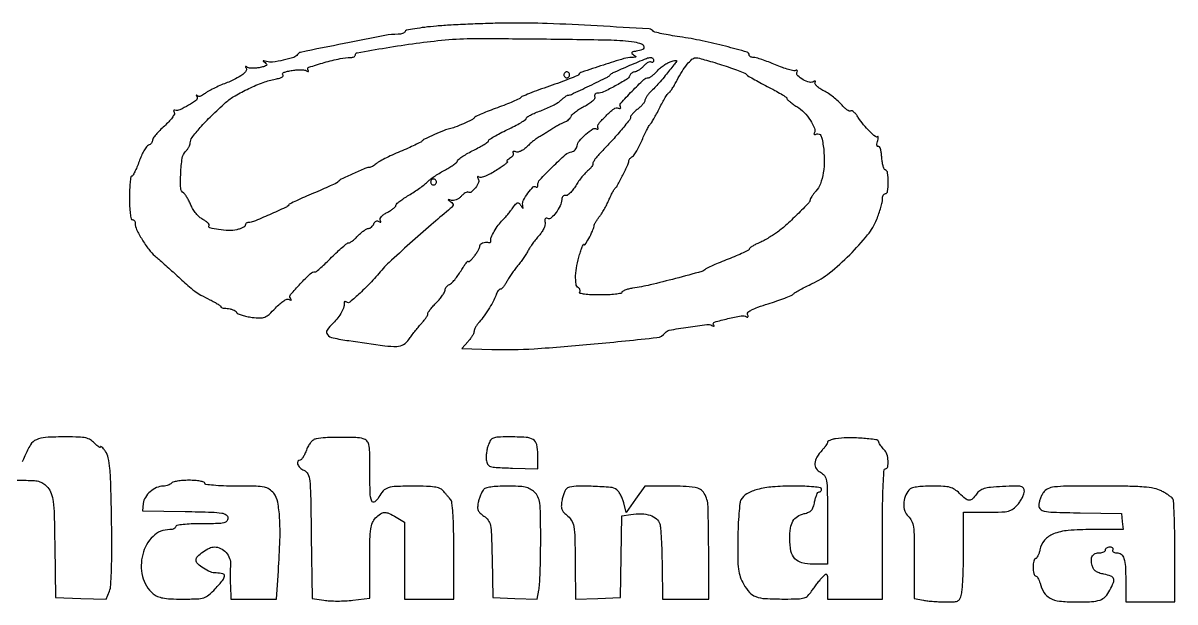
# Model space of a CAD drawing. Extents: x 24 to 1546, y 0 to 2379.
# Drawn here: x 1148.3 to 1546, y 2179 to 2378.9 of the extents above; entities that cross this region are included whole.
import ezdxf

# ---------------------------------------------------------------- set-up
doc = ezdxf.new("R2010")
doc.units = 0
doc.header["$MEASUREMENT"] = 0
doc.layers.get('0').update_dxf_attribs({"linetype": 'CONTINUOUS'})

msp = doc.modelspace()

# ---------------------------------------------------------------- linework, layer by layer
for points in [[(1291, 2377.817327, 0.008203), (1286.951365, 2377.401361, 0.012838), (1283.486458, 2376.897297, 0.00693), (1280.638664, 2376.367311, 0.265351), (1280.166667, 2375.956163, -0.157306), (1279.889228, 2375.589306, -0.059187), (1279.315143, 2375.280873, -0.051139), (1278.563104, 2375.070644, -0.042625), (1277.735948, 2375, 0.047048), (1273.222513, 2374.574364, 0.002557), (1259.18762, 2371.829052, 0.000781), (1244.085068, 2368.770071, 0.20569), (1243.009021, 2368.022595, -0.179048), (1241.740017, 2367.04075, -0.019793), (1238.136772, 2366.064509, -0.022792), (1234.447356, 2365.395338, -0.112552), (1232.357087, 2365.584624, 0.005509), (1231.395442, 2365.885735, 0.247447), (1231.196564, 2365.846926, 0.486199), (1231.198241, 2365.709081, 0.008601), (1231.88314, 2365.20303, -0.097584), (1232.365012, 2364.693093, -0.355087), (1232.315448, 2364.2815, -0.123347), (1231.690227, 2363.920944, -0.015362), (1230.157539, 2363.534601, -0.028088), (1228.873881, 2363.32739, -0.028923), (1227.587636, 2363.268114, -0.030203), (1226.473218, 2363.348678, -0.097873), (1225.774399, 2363.586229, 0.016714), (1225.314092, 2363.831383, 0.134394), (1225.080679, 2363.875973, 0.544132), (1225.030588, 2363.783341, 0.058204), (1225.202381, 2363.541278, -0.331194), (1225.304371, 2362.457586, -0.093937), (1224.099416, 2361.119612, -0.050079), (1221.602574, 2359.587891, -0.018882), (1217.843815, 2357.943367, 0.011683), (1215.682034, 2357.034395, 0.012351), (1213.605282, 2356.041195, 0.01204), (1211.861139, 2355.099944, 0.053528), (1210.918848, 2354.418799, -0.049976), (1210.252569, 2353.929947, -0.065498), (1209.55859, 2353.634644, -0.080955), (1208.943779, 2353.566774, -0.17298), (1208.508523, 2353.747818, 0.032553), (1208.223857, 2353.974119, 0.467131), (1208.1143, 2353.9441, 0.222321), (1208.115719, 2353.770582, 0.018352), (1208.330858, 2353.359758, -0.378942), (1208.111669, 2352.307345, -0.026318), (1205.382131, 2350.486122, -0.029057), (1202.389738, 2348.937098, -0.175997), (1200.67567, 2348.81494, 0.136007), (1200.417373, 2348.816729, 0.27767), (1200.28189, 2348.675793, 0.149266), (1200.302235, 2348.395143, 0.046249), (1200.492712, 2348.011791, -0.270116), (1200.508635, 2347.397991, -0.032328), (1199.750988, 2346.206374, -0.031443), (1198.578858, 2344.797236, -0.020638), (1197.067042, 2343.32297, 0.015508), (1195.509474, 2341.834949, 0.020612), (1194.194694, 2340.383401, 0.018406), (1193.216646, 2339.117915, 0.156552), (1193, 2338.442944, -0.103666), (1192.892885, 2337.931861, -0.066715), (1192.577152, 2337.412725, -0.062863), (1192.110853, 2336.964547, -0.068511), (1191.560519, 2336.661597, 0.146426), (1190.894988, 2336.148063, 0.024893), (1190.016534, 2334.786687, 0.025337), (1189.118633, 2333.030387, 0.02017), (1188.3258, 2331.054608, -0.012583), (1187.582401, 2329.117515, -0.019324), (1186.833112, 2327.484791, -0.014392), (1186.145232, 2326.218642, -0.267184), (1185.765281, 2326, 0.373682), (1185.460522, 2325.735268, 0.009664), (1185.224801, 2323.796875, 0.01585), (1185.055063, 2321.375602, 0.009573), (1185, 2318.5, 0.011522), (1185.068623, 2315.522473, 0.02162), (1185.283333, 2313.125, 0.018508), (1185.590162, 2311.332853, 0.354925), (1186, 2311, -0.125665), (1186.381373, 2310.902612, -0.100778), (1186.70625, 2310.628462, -0.090102), (1186.924608, 2310.218376, -0.077546), (1187, 2309.735191, 0.113756), (1187.492129, 2307.600085, 0.022931), (1189.36882, 2304.156063, 0.025235), (1191.668346, 2300.760303, 0.055634), (1193.816564, 2298.485814, -0.004854), (1195.153747, 2297.330652, -0.00175), (1197.033616, 2295.662815, -0.001735), (1199.080434, 2293.821205, -0.00206), (1201, 2292.06754, 0.004001), (1205.191516, 2288.268017, 0.022625), (1207.530648, 2286.364274, 0.031725), (1209.680511, 2284.972686, 0.012899), (1212.765595, 2283.345938, -0.010502), (1214.340753, 2282.52499, -0.018395), (1215.603132, 2281.771299, -0.013737), (1216.537778, 2281.128441, -0.460206), (1216.556535, 2280.889099, 0.518802), (1216.584479, 2280.72894, 0.048813), (1217.030318, 2280.569546, 0.031321), (1217.764225, 2280.433582, 0.015203), (1218.714731, 2280.347654, -0.041305), (1219.744192, 2280.200148, -0.041669), (1220.732263, 2279.885635, -0.045067), (1221.541327, 2279.462851, -0.111867), (1222.006948, 2278.988757, 0.148991), (1222.574712, 2278.489366, 0.028137), (1223.87706, 2277.985203, 0.027842), (1225.520474, 2277.552547, 0.022383), (1227.326149, 2277.266706, 0.023779), (1230.098409, 2277.087114, 0.098863), (1231.738923, 2277.385544, 0.091134), (1233.206547, 2278.303212, 0.018527), (1235.401651, 2280.464396, -0.021428), (1236.924165, 2281.946093, -0.041492), (1238.279559, 2282.967996, -0.054532), (1239.388521, 2283.509352, -0.228547), (1240.106329, 2283.434285, 0.02501), (1240.607043, 2283.158421, 0.315742), (1240.808575, 2283.190555, 0.323663), (1240.84363, 2283.388859, 0.025629), (1240.571173, 2283.884839, -0.325439), (1240.667718, 2285.158031, -0.012796), (1243.97701, 2288.851941, -0.015392), (1247.460474, 2292.32493, -0.190535), (1249.167678, 2293, 0.178299), (1249.589666, 2293.155421, 0.004834), (1251.1009, 2294.46875, 0.009457), (1252.855553, 2296.083908, 0.006272), (1254.810023, 2298, -0.008742), (1256.783487, 2299.915684, -0.012669), (1258.597054, 2301.53125, -0.008302), (1260.151479, 2302.803186, -0.168873), (1260.717587, 2303, 0.14154), (1261.216377, 2303.144084, 0.022124), (1262.066982, 2303.734375, 0.023117), (1263.032338, 2304.542762, 0.018314), (1264, 2305.5, -0.023735), (1264.988597, 2306.456977, -0.027612), (1266.016711, 2307.265625, -0.028296), (1266.947598, 2307.842381, -0.125176), (1267.567325, 2308, 0.112011), (1268.077986, 2308.115853, 0.066067), (1268.604258, 2308.459243, 0.060938), (1269.065691, 2308.965612, 0.062799), (1269.385948, 2309.563382, -0.079039), (1269.704347, 2310.114154, -0.110795), (1270.148805, 2310.464976, -0.126943), (1270.653586, 2310.564661, -0.124642), (1271.147446, 2310.408874, 0.028702), (1271.602394, 2310.162583, 0.29079), (1271.806199, 2310.188643, 0.336451), (1271.84921, 2310.373553, 0.033264), (1271.621812, 2310.802904, -0.234537), (1271.570215, 2311.357144, -0.087971), (1271.984929, 2312.043675, -0.060435), (1272.808318, 2312.782282, -0.033312), (1273.967304, 2313.483092, 0.021321), (1275.128757, 2314.147918, 0.029136), (1276.109146, 2314.848975, 0.029109), (1276.82298, 2315.497156, 0.196306), (1277, 2315.930658, -0.214296), (1277.211, 2316.400358, -0.015771), (1278.32208, 2317.326453, -0.019737), (1279.776372, 2318.373123, -0.013569), (1281.500698, 2319.447541, 0.012091), (1283.352086, 2320.593546, 0.011224), (1285.193174, 2321.855531, 0.011286), (1286.779753, 2323.051461, 0.03664), (1287.750698, 2323.941111, -0.04062), (1288.704579, 2324.801279, -0.014073), (1290.209521, 2325.8858, -0.013875), (1291.941934, 2326.992687, -0.015686), (1293.664693, 2327.955051, 0.016625), (1295.293122, 2328.868733, 0.020592), (1296.741667, 2329.829696, 0.019403), (1297.873385, 2330.718442, 0.124913), (1298.291204, 2331.306503, -0.138656), (1298.741497, 2331.905325, -0.016234), (1300.11782, 2332.883785, -0.018471), (1301.871088, 2333.955387, -0.014131), (1303.860962, 2335, 0.010977), (1305.819498, 2336.012457, 0.0166), (1307.473012, 2336.986308, 0.011392), (1308.771644, 2337.852512, 0.239179), (1308.984451, 2338.251261, -0.252259), (1309.21347, 2338.656023, -0.007785), (1310.904807, 2339.683975, -0.013541), (1313.007655, 2340.842248, -0.00875), (1315.5, 2342.073624, 0.009729), (1317.99113, 2343.310477, 0.014982), (1320.090625, 2344.485582, 0.009323), (1321.760407, 2345.529834, 0.253552), (1322, 2345.971933, -0.261507), (1322.229313, 2346.380395, -0.016299), (1323.479982, 2347.088341, -0.020721), (1325.107529, 2347.856658, -0.013607), (1327.038236, 2348.610863, 0.017051), (1329.107925, 2349.435832, 0.016028), (1331.160475, 2350.415826, 0.016232), (1332.922825, 2351.401521, 0.051947), (1333.996422, 2352.211294, -0.012973), (1334.771102, 2352.896352, -0.017318), (1335.510761, 2353.474568, -0.01461), (1336.147063, 2353.909558, -0.143582), (1336.455518, 2354, 0.110424), (1337.601266, 2354.25616, 0.001643), (1343.856142, 2357.225325, 0.001621), (1350.096805, 2360.237819, 0.112188), (1351, 2360.962856, -0.121377), (1352.046287, 2361.772011, -0.002822), (1357.808511, 2364.283783, -0.003312), (1363.530836, 2366.695069, -0.09836), (1365.065914, 2367, -0.112613), (1365.422241, 2366.918715, -0.100192), (1365.725612, 2366.688914, -0.094254), (1365.929151, 2366.345356, -0.086941), (1366, 2365.940983, -0.089925), (1365.934085, 2365.577448, -0.168685), (1365.745509, 2365.350336, -0.176673), (1365.463964, 2365.295057, -0.099757), (1365.133647, 2365.417402, 0.206161), (1364.675847, 2365.485163, 0.059465), (1363.996374, 2365.21498, 0.049082), (1363.226977, 2364.693852, 0.035466), (1362.478659, 2363.976419, -0.03126), (1361.702883, 2363.22005, -0.032949), (1360.851767, 2362.580573, -0.034928), (1360.049535, 2362.133252, -0.110149), (1359.452001, 2362, 0.093151), (1358.941896, 2361.904135, 0.066788), (1358.43291, 2361.622821, 0.064927), (1358.002161, 2361.20684, 0.07684), (1357.721256, 2360.715987, -0.164576), (1356.630208, 2359.401118, -0.013656), (1352.734534, 2357.14663, -0.016205), (1348.735669, 2355.140901, -0.108548), (1346.576969, 2354.666667, 0.098618), (1346.085809, 2354.568841, 0.141439), (1345.741139, 2354.293401, 0.143735), (1345.599651, 2353.880395, 0.103099), (1345.678292, 2353.395976, -0.244128), (1345.604881, 2352.746085, -0.058021), (1344.874092, 2351.891176, -0.044321), (1343.659257, 2350.950244, -0.024678), (1342.034229, 2350.017462, 0.019212), (1340.414288, 2349.110988, 0.022872), (1338.963352, 2348.130406, 0.022468), (1337.832492, 2347.206568, 0.119179), (1337.382103, 2346.553362, -0.076639), (1337.060628, 2345.991093, -0.043836), (1336.520791, 2345.423091, -0.042563), (1335.862435, 2344.934831, -0.054333), (1335.180825, 2344.610193, 0.032258), (1334.334801, 2344.252074, 0.010017), (1333.112492, 2343.608014, 0.009969), (1331.771869, 2342.831635, 0.010823), (1330.5, 2342.022664, -0.005002), (1329.252432, 2341.208597, -0.004952), (1327.984731, 2340.416919, -0.004867), (1326.861973, 2339.746038, -0.01908), (1326.15015, 2339.365708, 0.045781), (1325.471501, 2338.955153, 0.012401), (1324.478711, 2338.184076, 0.012443), (1323.390657, 2337.248785, 0.012619), (1322.35568, 2336.264771, -0.037388), (1321.286331, 2335.344411, -0.048729), (1320.178379, 2334.682474, -0.057195), (1319.167586, 2334.339761, -0.145778), (1318.403593, 2334.398621, 0.03857), (1317.859993, 2334.560428, 0.143285), (1317.507253, 2334.534834, 0.316806), (1317.38141, 2334.350941, 0.135851), (1317.469095, 2334.050006, -0.184012), (1317.552134, 2333.617343, -0.093962), (1317.353514, 2333.092381, -0.0725), (1316.906409, 2332.554857, -0.051299), (1316.271032, 2332.091869, 0.022523), (1315.65047, 2331.692136, 0.073295), (1315.298064, 2331.354756, 0.277998), (1315.273184, 2331.145869, 0.286175), (1315.445781, 2331.030409, -0.661308), (1315.521878, 2330.834265, -0.024493), (1314.715342, 2330.122096, -0.018434), (1313.392968, 2329.142657, -0.008866), (1311.631062, 2327.980981, -0.01908), (1309.728184, 2326.873661, -0.026897), (1307.948834, 2326.046648, -0.025683), (1306.469833, 2325.540147, -0.211095), (1305.780773, 2325.63549, 0.036329), (1305.359506, 2325.855314, 0.371862), (1305.185966, 2325.800926, 0.257629), (1305.174706, 2325.579307, 0.025017), (1305.443453, 2325.091495, -0.243533), (1305.537949, 2323.84739, -0.060454), (1304.485114, 2322.020106, -0.063452), (1303.073177, 2320.564617, -0.316865), (1302, 2320.5, 0.223111), (1301.601332, 2320.545865, 0.052528), (1300.975043, 2320.259054, 0.044237), (1300.254835, 2319.741815, 0.031008), (1299.539691, 2319.043858, -0.056057), (1298.75389, 2318.350145, -0.055924), (1297.833027, 2317.847661, -0.061144), (1296.91868, 2317.598892, -0.113368), (1296.156044, 2317.661771, 0.004366), (1295.210525, 2317.953534, 0.383042), (1295.086855, 2317.895156, 0.347046), (1295.125424, 2317.755758, 0.004103), (1295.946592, 2317.163815, -0.06871), (1296.604604, 2316.546392, -0.238556), (1296.723558, 2315.992775, -0.136776), (1296.348216, 2315.35007, -0.019461), (1295.199952, 2314.319483, 0.006013), (1289.2354, 2309.249032, 0.003022), (1281.821405, 2302.711997, 0.001639), (1274.625258, 2296.246819, 0.034286), (1272.619858, 2294.166365, -0.013135), (1268.565137, 2289.587433, -0.017408), (1264.627508, 2285.653264, -0.010532), (1261.150037, 2282.546951, -0.326291), (1260.060447, 2282.462641, 0.045284), (1259.646314, 2282.669408, 0.130929), (1259.330423, 2282.704995, 0.254324), (1259.160231, 2282.576609, 0.16279), (1259.133982, 2282.32433, -0.137184), (1259.061367, 2280.970676, -0.04266), (1258.239041, 2279.086547, -0.039886), (1256.936726, 2277.083653, -0.039055), (1255.324512, 2275.297749, 0.055835), (1253.256237, 2272.846419, 0.341938), (1253.364023, 2271.301515, 0.160468), (1255.300817, 2270.182354, 0.015307), (1260.75, 2269.218153, 0.00242), (1273.130805, 2267.477475, 0.038815), (1277.347848, 2267.235788, 0.129123), (1279.675519, 2267.897983, 0.114691), (1281.499965, 2269.640291, -0.013299), (1282.376973, 2270.904133, -0.007775), (1283.490703, 2272.372889, -0.007771), (1284.651861, 2273.80917, -0.013065), (1285.676057, 2274.973295, 0.017907), (1286.567827, 2276.006914, 0.021651), (1287.325501, 2277.040099, 0.020898), (1287.880203, 2277.949595, 0.12017), (1288.027778, 2278.489782, -0.138861), (1288.201225, 2279.043719, -0.018245), (1288.920486, 2280.060019, -0.020051), (1289.887584, 2281.225892, -0.015566), (1291.027778, 2282.416667, 0.021474), (1292.165607, 2283.633421, 0.025534), (1293.12691, 2284.877448, 0.025633), (1293.817555, 2285.989935, 0.126754), (1294, 2286.698051, -0.098604), (1294.112515, 2287.263044, -0.066861), (1294.443337, 2287.832008, -0.063917), (1294.932262, 2288.318541, -0.072345), (1295.509234, 2288.641917, 0.104596), (1296.246024, 2289.119226, 0.021385), (1297.304014, 2290.266908, 0.021655), (1298.439063, 2291.733364, 0.01885), (1299.499773, 2293.360532, -0.009002), (1300.453713, 2294.888868, -0.019307), (1301.254974, 2296.024104, -0.029214), (1301.822498, 2296.682197, -0.669865), (1301.99054, 2296.615141, 0.517771), (1302.163444, 2296.495685, 0.084911), (1302.584721, 2296.737095, 0.037553), (1303.23047, 2297.356834, 0.016092), (1304, 2298.272871, 0.019049), (1304.765618, 2299.326419, 0.021832), (1305.4125, 2300.389428, 0.021604), (1305.877579, 2301.328563, 0.104532), (1306, 2301.907729, -0.187175), (1306.24812, 2302.54731, -0.119074), (1306.918257, 2302.999533, -0.082462), (1307.958927, 2303.201882, -0.046056), (1309.25, 2303.118421, 0.102612), (1309.519457, 2303.13134, 0.154522), (1309.71728, 2303.255099, 0.150619), (1309.810993, 2303.473003, 0.096094), (1309.787548, 2303.75, -0.177778), (1309.870006, 2304.835137, -0.023412), (1310.942647, 2306.923255, -0.027596), (1312.366143, 2309.112503, -0.038441), (1313.886411, 2310.886411, 0.015684), (1314.673926, 2311.724944, 0.007907), (1315.616279, 2312.828311, 0.007845), (1316.554939, 2314.000173, 0.011549), (1317.338909, 2315.060717, -0.017216), (1318.323148, 2316.361098, -0.140211), (1318.928435, 2316.784026, -0.265781), (1319.460762, 2316.682594, -0.067288), (1320.069889, 2316, 0.004219), (1320.69244, 2315.095172, 0.254042), (1320.863574, 2315.009925, 0.451565), (1320.952766, 2315.118638, 0.00678), (1320.792605, 2316.025601, -0.170042), (1321.039632, 2317.676684, -0.03618), (1322.600486, 2320.179034, -0.035926), (1324.388342, 2322.293684, -0.417651), (1325.367245, 2322.299422, 0.14555), (1325.606664, 2322.169766, 0.260513), (1325.814128, 2322.234496, 0.142775), (1325.956209, 2322.510752, 0.047886), (1326, 2322.966949, -0.190748), (1326.718547, 2324.78192, -0.01052), (1331.075262, 2329.230425, -0.012023), (1335.586307, 2333.439112, -0.146271), (1337.706407, 2334.427415, 0.098379), (1338.348437, 2334.655866, 0.072755), (1338.934505, 2335.132942, 0.070232), (1339.377399, 2335.777447, 0.079193), (1339.601971, 2336.493814, -0.141827), (1340.392909, 2338.229842, -0.035721), (1342.601703, 2340.459535, -0.032271), (1345.011907, 2342.307709, -0.293852), (1346.274282, 2342.330485, 0.06535), (1346.552895, 2342.205039, 0.226091), (1346.743296, 2342.234236, 0.250515), (1346.827722, 2342.39522, 0.076561), (1346.782248, 2342.67567, -0.256651), (1347.060649, 2344.132013, -0.025249), (1349.559829, 2346.859045, -0.025053), (1352.318011, 2349.319385, -0.267279), (1353.746157, 2349.543914, 0.045556), (1354.229986, 2349.407216, 0.179493), (1354.530107, 2349.459011, 0.307295), (1354.627363, 2349.661158, 0.101781), (1354.50834, 2349.986505, -0.334296), (1354.617314, 2351.172082, -0.00839), (1358.55079, 2355.363419, -0.010538), (1362.580656, 2359.344203, -0.191852), (1364.226867, 2360, 0.145798), (1364.691183, 2360.138334, 0.022028), (1365.487491, 2360.710636, 0.023139), (1366.391173, 2361.492863, 0.018153), (1367.297966, 2362.419186, -0.034972), (1368.32343, 2363.39861, -0.025591), (1369.585224, 2364.340723, -0.026048), (1370.87908, 2365.112952, -0.050766), (1371.992158, 2365.563432, -0.006757), (1373.56542, 2365.99818, -0.28372), (1373.886258, 2365.900052, -0.354173), (1373.898419, 2365.598444, -0.008726), (1372.992158, 2364.425732, -0.001764), (1370.034229, 2360.759736, -0.007252), (1368.202358, 2358.571296, -0.011278), (1366.75669, 2356.96881, -0.011516), (1365.25, 2355.444494, 0.02241), (1364.388683, 2354.534275, 0.026383), (1363.660938, 2353.59704, 0.02673), (1363.139776, 2352.754649, 0.125804), (1363, 2352.207909, -0.143206), (1362.84372, 2351.673452, -0.030263), (1362.265625, 2350.879683, -0.029382), (1361.457049, 2350.009502, -0.024209), (1360.5, 2349.17866, 0.019353), (1359.541811, 2348.363006, 0.024891), (1358.730713, 2347.538346, 0.024077), (1358.137017, 2346.802959, 0.155354), (1357.987534, 2346.35608, -0.168741), (1357.619489, 2345.344343, -0.004334), (1354.486476, 2341.562908, -0.00977), (1351.003195, 2337.592218, -0.011383), (1347.53651, 2333.962345, 0.020906), (1346.565465, 2332.906037, 0.024944), (1345.7451, 2331.830657, 0.024896), (1345.154681, 2330.872013, 0.126224), (1345, 2330.269049, -0.115185), (1344.87507, 2329.73394, -0.042872), (1344.47251, 2329.069033, -0.039652), (1343.89139, 2328.39207, -0.038296), (1343.204288, 2327.806704, 0.05014), (1342.357723, 2327.050226, 0.015906), (1341.253492, 2325.76431, 0.015702), (1340.106356, 2324.243736, 0.016851), (1339.084916, 2322.688818, -0.02612), (1338.109164, 2321.26179, -0.038472), (1337.098352, 2320.129744, -0.043639), (1336.187846, 2319.396782, -0.243914), (1335.585156, 2319.328949, 0.156491), (1335.127084, 2319.354601, 0.139004), (1334.714203, 2319.112266, 0.106246), (1334.411662, 2318.621127, 0.066401), (1334.271755, 2317.957549, -0.089827), (1333.704932, 2315.777379, -0.050749), (1332.308392, 2313.42065, -0.051648), (1330.665385, 2311.619652, -0.28065), (1329.420606, 2311.392093, 0.108814), (1328.903346, 2311.470074, 0.232628), (1328.562317, 2311.272876, 0.151471), (1328.418809, 2310.789756, 0.044615), (1328.497704, 2310.011924, -0.112842), (1328.466563, 2309.109135, -0.043121), (1328.038203, 2307.918672, -0.039933), (1327.330654, 2306.65793, -0.039063), (1326.426999, 2305.515732, 0.018412), (1325.393638, 2304.314921, 0.012324), (1324.2979, 2302.870914, 0.01242), (1323.30412, 2301.417172, 0.023794), (1322.593245, 2300.196128, -0.020188), (1321.898808, 2298.983296, -0.011159), (1320.95924, 2297.557612, -0.011112), (1319.941053, 2296.153008, -0.017533), (1319, 2295, 0.017818), (1318.056977, 2293.843237, 0.011131), (1317.032577, 2292.426562, 0.011168), (1316.084194, 2290.983648, 0.019888), (1315.378897, 2289.75, -0.022866), (1314.76848, 2288.696908, -0.030735), (1314.116832, 2287.807813, -0.031473), (1313.509805, 2287.165116, -0.18999), (1313.090951, 2287, 0.164467), (1312.722324, 2286.875375, 0.059978), (1312.322182, 2286.485938, 0.051341), (1311.953959, 2285.919656, 0.041739), (1311.678279, 2285.25, -0.045263), (1310.83532, 2283.2426, -0.015762), (1309.276817, 2280.517773, -0.016062), (1307.463587, 2277.769367, -0.027067), (1305.75, 2275.603917, 0.026234), (1305.080218, 2274.760407, 0.027537), (1304.514062, 2273.864519, 0.028579), (1304.115345, 2273.042007, 0.098879), (1304, 2272.464448, -0.108156), (1303.868797, 2271.864995, -0.024808), (1303.386804, 2270.940424, -0.024522), (1302.711576, 2269.907997, -0.021757), (1301.912523, 2268.90301), (1299.825045, 2266.5), (1310.162523, 2266.192471, 0.023183), (1324.705921, 2266.434172, 0.008219), (1345.458703, 2268.085676, 0.002617), (1367.140818, 2270.284862, 0.213073), (1370, 2271.945481, -0.194005), (1371.393307, 2272.824463, -0.006657), (1377.8752, 2273.912037, -0.007177), (1384.346872, 2274.814607, -0.171089), (1386.114596, 2274.429176, 0.027771), (1386.568871, 2274.182155, 0.230987), (1386.796653, 2274.184772, 0.384709), (1386.859052, 2274.345279, 0.047497), (1386.677908, 2274.712138, -0.493348), (1387.019421, 2275.611123, -0.014238), (1391.574581, 2276.835827, -0.016281), (1396.265608, 2277.79464, -0.182649), (1398.101521, 2277.437256, 0.123479), (1398.38967, 2277.345634, 0.315935), (1398.566747, 2277.454172, 0.154413), (1398.598871, 2277.766501, 0.040645), (1398.455746, 2278.254727, -0.310131), (1398.637063, 2279.011889, -0.063514), (1399.828909, 2279.840367, -0.035712), (1402.008085, 2280.785417, -0.010023), (1405.534285, 2281.945178, 0.008336), (1408.531172, 2282.919653, 0.010732), (1411.249185, 2283.919552, 0.008707), (1413.477654, 2284.839199, 0.086971), (1414.317085, 2285.391941, -0.054828), (1415.073383, 2285.96244, -0.008632), (1416.693921, 2286.889125, -0.009498), (1418.651605, 2287.91628, -0.008167), (1420.747328, 2288.923114, 0.061736), (1426.700014, 2292.612541, 0.026321), (1433.69104, 2298.878905, 0.025886), (1439.877933, 2305.714658, 0.07725), (1443.057109, 2311.144886, 0.012226), (1443.800851, 2313.175983, 0.012949), (1444.429276, 2315.202727, 0.01264), (1444.880113, 2316.972101, 0.056112), (1445, 2318.03702, -0.04897), (1445.07375, 2318.788226, -0.068969), (1445.29375, 2319.423375, -0.08915), (1445.618178, 2319.851032, -0.188168), (1446, 2320, 0.381955), (1446.801542, 2320.716895, 0.027987), (1446.979259, 2323.920478, 0.027755), (1446.796503, 2327.178284, 0.2923), (1445.995566, 2328.168145, -0.21572), (1445.590701, 2328.542811, -0.031804), (1445.214049, 2329.622671, -0.03111), (1444.912883, 2331.036931, -0.02212), (1444.745566, 2332.649562, 0.021405), (1444.586796, 2334.201411, 0.041487), (1444.30555, 2335.41523, 0.063861), (1443.958124, 2336.156743, 0.409163), (1443.592476, 2336.241712, -0.284622), (1443.306851, 2336.243467, -0.209324), (1443.124328, 2336.511763, -0.08041), (1443.10979, 2337.111927, -0.029889), (1443.274723, 2337.942542, 0.014104), (1443.467894, 2338.77667, 0.036272), (1443.546146, 2339.390235, 0.107315), (1443.500058, 2339.676787, 0.540768), (1443.370528, 2339.703861, -0.386152), (1442.577366, 2339.665463, -0.021944), (1440.595567, 2341.448057, -0.027897), (1438.475511, 2343.776411, -0.029623), (1436.673201, 2346.281865, 0.029243), (1435.935643, 2347.308816, 0.045441), (1435.175379, 2348.089534, 0.056935), (1434.500001, 2348.545765, 0.264398), (1434.047219, 2348.529183, -0.249957), (1433.563008, 2348.498298, -0.04466), (1432.747575, 2348.960259, -0.038984), (1431.798669, 2349.731739, -0.026176), (1430.837465, 2350.747317, 0.033076), (1429.674984, 2351.942119, 0.017801), (1428.098913, 2353.262585, 0.017656), (1426.389681, 2354.499605, 0.026417), (1424.807482, 2355.444463, -0.025574), (1423.438039, 2356.259139, -0.041618), (1422.379141, 2357.099753, -0.051725), (1421.729725, 2357.850332, -0.299361), (1421.715676, 2358.348971, 0.045731), (1421.880889, 2358.680616, 0.329041), (1421.836848, 2358.842907, 0.274736), (1421.652792, 2358.867682, 0.037802), (1421.294974, 2358.682304, -0.20507), (1419.808148, 2358.459047, -0.059446), (1417.601749, 2359.325605, -0.062472), (1415.768554, 2360.628185, -0.305913), (1415.488154, 2361.801938, 0.047542), (1415.61334, 2362.264624, 0.185517), (1415.556181, 2362.55006, 0.300815), (1415.354324, 2362.640662, 0.098076), (1415.033144, 2362.520484, -0.194467), (1414.381011, 2362.40892, -0.014568), (1412.599732, 2362.852078, -0.018452), (1410.447513, 2363.541184, -0.012905), (1408.074731, 2364.468546, 0.008348), (1405.659725, 2365.437873, 0.010318), (1403.377538, 2366.256385, 0.008838), (1401.444213, 2366.867279, 0.07222), (1400.530132, 2367, -0.053138), (1399.944726, 2367.06239, -0.072945), (1399.449476, 2367.247665, -0.092776), (1399.116922, 2367.521374, -0.17607), (1399, 2367.843115, 0.335409), (1398.247542, 2368.838629, 0.005095), (1390.828477, 2370.861102, 0.01287), (1382.785509, 2372.746095, 0.014677), (1375, 2374.123616, -0.006115), (1371.706455, 2374.648368, -0.0092), (1368.85, 2375.193658, -0.00469), (1366.463715, 2375.718282, -0.172596), (1366, 2376.013948, 0.215232), (1364.435208, 2376.839444, 0.001096), (1346.446468, 2377.906551, 0.005379), (1329.289615, 2378.701498, 0.011432), (1316, 2378.870008, 0.0046), (1309.680811, 2378.747503, 0.003375), (1302.675, 2378.499865, 0.00341), (1296.045994, 2378.175435, 0.007564)], [(1359.295109, 2372.355506, -0.047861), (1361.757217, 2371.730621, -0.257123), (1362.640402, 2370.73023, -0.361989), (1362.139816, 2369.756171, -0.064199), (1360.009563, 2369.159206, 0.016311), (1358.850753, 2368.951184, 0.181791), (1358.462329, 2368.702274, 0.382222), (1358.490506, 2368.386259, 0.046871), (1359.087891, 2367.924518, -0.023641), (1359.753076, 2367.458004, -0.388794), (1359.795333, 2367.212251, -0.238804), (1359.519908, 2367.050639, -0.013536), (1358.503409, 2367.015313, 0.071061), (1355.750465, 2366.600506, 0.005533), (1348.628998, 2364.378044, 0.003233), (1341.245264, 2361.930886, 0.154975), (1340, 2361.015292, -0.139514), (1339.531307, 2360.648323, -0.003148), (1336.860277, 2359.579216, -0.006839), (1333.68524, 2358.381383, -0.004546), (1330.013708, 2357.090943, 0.005312), (1326.341301, 2355.79387, 0.00794), (1323.163113, 2354.575691, 0.003953), (1320.507945, 2353.484871, 0.148547), (1320.013708, 2353.074753, -0.140239), (1319.5407, 2352.669071, -0.005694), (1317.463393, 2351.744198, -0.009576), (1314.943681, 2350.713353, -0.006601), (1312.053163, 2349.638592, 0.006649), (1309.159863, 2348.562484, 0.009572), (1306.631343, 2347.5275, 0.00584), (1304.548576, 2346.599036, 0.134102), (1304.053163, 2346.183754, -0.128359), (1303.221964, 2345.470865, -0.008428), (1300.331723, 2344.121653, -0.012537), (1297.405282, 2342.902199, -0.047556), (1295.5, 2342.36523, 0.052309), (1293.696038, 2341.838302, 0.008227), (1290.291555, 2340.378135, 0.005162), (1286.825089, 2338.780179, 0.122624), (1286, 2338.104323, -0.117204), (1285.561119, 2337.736914, -0.004262), (1283.590625, 2336.772587, -0.007597), (1281.218339, 2335.680584, -0.005235), (1278.5, 2334.512865, 0.008305), (1275.722943, 2333.299676, 0.010134), (1273.16808, 2332.069474, 0.008804), (1271.06825, 2330.958538, 0.067982), (1270.178571, 2330.296152, -0.037423), (1269.590797, 2329.800141, -0.034224), (1268.918414, 2329.380745, -0.035974), (1268.264353, 2329.090728, -0.086576), (1267.744296, 2329, 0.102453), (1266.278498, 2328.696464, 0.006291), (1262.187397, 2326.864742, 0.006112), (1258.133754, 2324.927702, 0.107295), (1257, 2324.026212, -0.110709), (1256.56177, 2323.68256, -0.002884), (1254.296875, 2322.619797, -0.005956), (1251.601764, 2321.412834, -0.00402), (1248.5, 2320.097404, 0.004693), (1245.398302, 2318.777067, 0.006923), (1242.703125, 2317.555066, 0.00354), (1240.450377, 2316.476282, 0.121291), (1240, 2316.1007, -0.127482), (1238.887172, 2315.195455, -0.003764), (1233.338973, 2312.70597, -0.004496), (1227.828654, 2310.342043, -0.099391), (1226.124954, 2310, 0.080389), (1225.695262, 2309.930466, 0.091487), (1225.330455, 2309.72959, 0.10074), (1225.08655, 2309.430549, 0.12144), (1225, 2309.079455, -0.227043), (1224.809822, 2308.682229, -0.046601), (1224.143378, 2308.241175, -0.04053), (1223.200692, 2307.83092, -0.028322), (1222.083838, 2307.518414, -0.059749), (1219.272808, 2307.245317, -0.031584), (1215.776899, 2307.545494, -0.028524), (1212.787267, 2308.169707, -0.502162), (1212.474621, 2308.958935, 0.286638), (1212.472823, 2309.338794, 0.05699), (1212.027689, 2309.892763, 0.044651), (1211.282344, 2310.508931, 0.027677), (1210.311236, 2311.099286, -0.06339), (1209.201749, 2311.887164, -0.033172), (1208.032289, 2313.116665, -0.032374), (1206.983384, 2314.557291, -0.042514), (1206.232975, 2316, 0.017212), (1205.597845, 2317.388268, 0.019762), (1204.895073, 2318.665521, 0.019275), (1204.220847, 2319.692193, 0.097919), (1203.725477, 2320.159221, -0.246276), (1202.712481, 2321.899624, -0.022678), (1202.718547, 2327.057191, -0.025471), (1203.222486, 2332.211801, -0.160613), (1204.394922, 2334.537779, 0.038412), (1205.009146, 2335.254394, 0.034906), (1205.528508, 2336.079043, 0.036702), (1205.887313, 2336.884915, 0.086594), (1206, 2337.530697, -0.164312), (1206.603707, 2339.318179, -0.017397), (1209.430321, 2342.769508, -0.019118), (1213.32898, 2346.877684, -0.011847), (1218.198443, 2351.41074, -0.049547), (1221.454228, 2353.769305, -0.021336), (1226.201671, 2356.272655, -0.021418), (1231.213209, 2358.39007, -0.04299), (1235.348918, 2359.539119, 0.018383), (1236.889658, 2359.886629, 0.064079), (1237.832262, 2360.270329, 0.209008), (1238.119761, 2360.653145, 0.322889), (1237.967931, 2361.01982, -0.360319), (1237.845656, 2361.382055, -0.185987), (1238.187741, 2361.76132, -0.057921), (1239.210621, 2362.138658, -0.017584), (1240.832314, 2362.47167, -0.020357), (1242.487134, 2362.682397, -0.023596), (1244.073823, 2362.74394, -0.023539), (1245.4043, 2362.670042, -0.113235), (1246.11781, 2362.427189, 0.026994), (1246.583638, 2362.172948, 0.258639), (1246.801429, 2362.186154, 0.366048), (1246.855198, 2362.358599, 0.038527), (1246.646198, 2362.763447, -0.486174), (1246.961626, 2363.62362, -0.008873), (1252.29303, 2365.252519, -0.017024), (1257.706473, 2366.604456, -0.05272), (1261.447405, 2367, 0.053512), (1262.041391, 2367.063753, 0.073286), (1262.543925, 2367.252998, 0.09306), (1262.881303, 2367.532613, 0.175046), (1263, 2367.861268, -0.363913), (1263.660463, 2368.648538, -0.002196), (1273.606117, 2370.35928, -0.008448), (1284.007888, 2371.921303, -0.009666), (1294, 2373.053493, -0.023497), (1304.144403, 2373.525644, -0.002553), (1327.557956, 2373.394932, -0.002072), (1351.32205, 2373.042406, -0.033494)], [(1389.465775, 2364.479496, -0.006292), (1392.548279, 2363.458289, -0.009182), (1395.234973, 2362.474951, -0.005282), (1397.458481, 2361.587402, -0.14084), (1397.953655, 2361.194944, 0.103091), (1398.420584, 2360.764663, 0.004609), (1400.322324, 2359.650653, 0.007586), (1402.624281, 2358.376562, 0.005338), (1405.25, 2357.010703, -0.007869), (1407.837154, 2355.648221, -0.012262), (1410.017188, 2354.385543, -0.006475), (1411.786141, 2353.270434, -0.254114), (1412, 2352.876814, 0.206796), (1412.165396, 2352.494015, 0.01637), (1413.014299, 2351.745895, 0.020072), (1414.130102, 2350.898541, 0.013947), (1415.452934, 2350.029088, -0.063546), (1417.917978, 2348.03368, -0.046041), (1420.117737, 2345.264849, -0.046275), (1421.563176, 2342.534314, -0.241526), (1421.432011, 2340.889992, 0.149802), (1421.359373, 2340.612679, 0.315356), (1421.487947, 2340.444311, 0.132682), (1421.839971, 2340.428875, 0.036618), (1422.374952, 2340.590388, -0.199184), (1423.110825, 2340.570652, -0.166909), (1423.685892, 2340.034057, -0.070343), (1424.139608, 2338.786326, -0.014867), (1424.552127, 2336.500961, -0.036681), (1424.909507, 2331.777811, -0.040577), (1424.548518, 2327.212986, -0.044696), (1423.562736, 2323.341998, -0.103197), (1422.015711, 2320.786488, 0.016261), (1421.243881, 2319.902034, 0.02054), (1420.592115, 2319.033755, 0.019086), (1420.113066, 2318.277528, 0.132391), (1420, 2317.857997, -0.196251), (1419.551458, 2316.759234, -0.004748), (1415.593504, 2312.795325, -0.011096), (1411.560086, 2309.004038, -0.026602), (1408.367563, 2306.427218, -0.016812), (1407.03454, 2305.530297, -0.009927), (1405.387659, 2304.5458, -0.009925), (1403.702246, 2303.627036, -0.016745), (1402.25, 2302.933106, 0.016115), (1401.004842, 2302.340055, 0.023634), (1399.954688, 2301.733209, 0.020695), (1399.164659, 2301.177949, 0.233296), (1399, 2300.844258, -0.282299), (1398.784926, 2300.493682, -0.005873), (1396.870312, 2299.548675, -0.011885), (1394.529077, 2298.49476, -0.007495), (1391.75, 2297.371129, 0.004398), (1388.935742, 2296.253507, 0.006454), (1386.482813, 2295.217201, 0.003335), (1384.429385, 2294.301897, 0.11029), (1384, 2293.978399, -0.150517), (1382.62475, 2293.103537, -0.002378), (1373.562321, 2290.663312, -0.006828), (1364.838924, 2288.485798, -0.019946), (1358.75, 2287.307982, 0.021275), (1357.313107, 2287.026071, 0.032581), (1356.101562, 2286.649415, 0.034243), (1355.219243, 2286.239397, 0.273349), (1355, 2285.868331, -0.36736), (1354.707321, 2285.523736, -0.012051), (1352.779539, 2285.255072, -0.017814), (1350.339138, 2285.062498, -0.010781), (1347.440983, 2285, -0.010427), (1344.453018, 2285.062316, -0.022706), (1342.16926, 2285.26176, -0.025513), (1340.614303, 2285.550388, -0.51106), (1340.457295, 2285.930902, 0.108373), (1340.598899, 2286.334197, 0.099685), (1340.565079, 2286.77286, 0.095498), (1340.360589, 2287.179369, 0.090427), (1340.016312, 2287.489919, -0.225578), (1339.200068, 2288.753634, -0.041844), (1339.068978, 2291.59363, -0.038246), (1339.477673, 2295.16415, -0.028714), (1340.448285, 2299, -0.007332), (1340.99852, 2300.660892, -0.017037), (1341.471154, 2301.884375, -0.034342), (1341.801621, 2302.532744, -0.732428), (1341.939265, 2302.5, 0.714775), (1342.320118, 2302.40002, 0.020426), (1343.591784, 2304.495136, 0.018576), (1344.881636, 2307.049981, 0.066654), (1345.415773, 2308.793523, -0.067935), (1345.610296, 2309.422753, -0.022654), (1346.057108, 2310.279355, -0.022071), (1346.6439, 2311.194387, -0.02344), (1347.298143, 2312.035237, 0.034058), (1348.046865, 2313.040834, 0.013761), (1348.933211, 2314.504849, 0.013542), (1349.804089, 2316.138387, 0.016735), (1350.521905, 2317.706669, -0.010272), (1351.169638, 2319.171572, -0.013082), (1351.829515, 2320.493377, -0.011065), (1352.430234, 2321.564005, -0.098411), (1352.788787, 2321.964955, 0.110639), (1353.574689, 2322.88777, 0.005687), (1355.374209, 2326.398253, 0.006538), (1357.068787, 2329.913135, 0.088345), (1357.434021, 2331.286475, -0.107899), (1357.542909, 2331.640152, -0.043963), (1357.829293, 2332.057415, -0.04084), (1358.227946, 2332.467713, -0.041169), (1358.686976, 2332.806541, 0.10763), (1359.267812, 2333.367519, 0.015339), (1360.149805, 2334.781601, 0.016857), (1361.09902, 2336.54717, 0.013657), (1362, 2338.5, -0.007709), (1362.866207, 2340.437717, -0.010498), (1363.710509, 2342.155676, -0.007626), (1364.46316, 2343.556498, -0.10824), (1364.837494, 2343.979934, 0.097774), (1365.225064, 2344.40046, 0.006529), (1366.06714, 2345.815981, 0.009212), (1367.024396, 2347.546894, 0.006756), (1368.02447, 2349.5, -0.009064), (1369.029324, 2351.44031, -0.012719), (1370.000979, 2353.131785, -0.009019), (1370.864129, 2354.493689, -0.144198), (1371.276736, 2354.842245, 0.133421), (1371.679626, 2355.168248, 0.012129), (1372.41714, 2356.244047, 0.015037), (1373.239894, 2357.596184, 0.011205), (1374.068227, 2359.133736, -0.021798), (1375.793018, 2362.179016, -0.03317), (1377.571701, 2364.643087, -0.037422), (1379.229882, 2366.365626, -0.163297), (1380.51212, 2366.916667, -0.083539), (1381.203865, 2366.858047, -0.003632), (1383.559756, 2366.235123, -0.006092), (1386.349723, 2365.439062, -0.0043)], [(1335, 2361, 0.099038), (1335.076342, 2360.618362, 0.097945), (1335.29375, 2360.29375, 0.097945), (1335.618362, 2360.076342, 0.099038), (1336, 2360, 0.099038), (1336.381638, 2360.076342, 0.097945), (1336.70625, 2360.29375, 0.097945), (1336.923658, 2360.618362, 0.099038), (1337, 2361, 0.099038), (1336.923658, 2361.381638, 0.097945), (1336.70625, 2361.70625, 0.097945), (1336.381638, 2361.923658, 0.099038), (1336, 2362, 0.099038), (1335.618362, 2361.923658, 0.097945), (1335.29375, 2361.70625, 0.097945), (1335.076342, 2361.381638, 0.099038)], [(1289, 2324, 0.099038), (1289.076342, 2323.618362, 0.097945), (1289.29375, 2323.29375, 0.097945), (1289.618362, 2323.076342, 0.099038), (1290, 2323, 0.099038), (1290.381638, 2323.076342, 0.097945), (1290.70625, 2323.29375, 0.097945), (1290.923658, 2323.618362, 0.099038), (1291, 2324, 0.099038), (1290.923658, 2324.381638, 0.097945), (1290.70625, 2324.70625, 0.097945), (1290.381638, 2324.923658, 0.099038), (1290, 2325, 0.099038), (1289.618362, 2324.923658, 0.097945), (1289.29375, 2324.70625, 0.097945), (1289.076342, 2324.381638, 0.099038)], [(1249.43448, 2235.318442, 0.106172), (1248.500233, 2234.915578, 0.060841), (1247.590109, 2234.084204, 0.052084), (1246.773573, 2232.903345, 0.038502), (1246.119752, 2231.454624, -0.022405), (1245.573085, 2230.131405, -0.03183), (1244.962763, 2229.014796, -0.032859), (1244.3727, 2228.204745, -0.222452), (1243.935272, 2228, 0.265093), (1243.158196, 2227.556863, 0.226873), (1243.074272, 2226.606426, 0.115465), (1243.888376, 2225.385352, 0.085058), (1245.25, 2224.487128, -0.181856), (1246.574608, 2223.194405, -0.081895), (1247.242816, 2220.82044, -0.023185), (1247.551878, 2216.041891, -0.001445), (1247.769155, 2201.874745), (1248.03831, 2180.24949), (1252.157737, 2179.590768, 0.027518), (1254.149383, 2179.383807, 0.012242), (1256.788874, 2179.320343, 0.012075), (1259.592974, 2179.389314, 0.015981), (1262.138582, 2179.595189), (1268, 2180.258333), (1268, 2193.129166, -0.003984), (1268.059899, 2200.64598, -0.029447), (1268.327695, 2204.218841, -0.065597), (1268.913121, 2206.378644, -0.097734), (1270, 2208, -0.044201), (1271.693977, 2209.418307, -0.143128), (1273.070076, 2209.881037, -0.118233), (1274.637106, 2209.571019, -0.025724), (1277.095708, 2208.284392), (1280, 2206.568785), (1280, 2193.284392), (1280, 2180), (1288.5, 2180), (1297, 2180), (1297, 2196.571429, 0.004149), (1296.93504, 2204.399274, 0.013218), (1296.710114, 2209.623048, 0.014435), (1296.356027, 2213.212241, 0.152115), (1295.75, 2214.536725, -0.00268), (1295.178408, 2215.181018, -0.001492), (1294.488418, 2215.971963, -0.001488), (1293.794957, 2216.776515, -0.002409), (1293.210573, 2217.465296, 0.133145), (1292.139406, 2218.209655, 0.047981), (1290.324796, 2218.666579, 0.029797), (1287.556558, 2218.919768, 0.008347), (1283.210573, 2218.984687, 0.008427), (1277.11458, 2218.87122, 0.066097), (1274.326039, 2218.39982, 0.129393), (1272.596732, 2217.323271, 0.068081), (1271.11452, 2215.25, -0.104371), (1269.69536, 2213.539945, -0.51259), (1268.683738, 2213.827815, -0.078533), (1268.116152, 2216.787395, -0.008184), (1268, 2223.883369, 0.00352), (1267.951585, 2230.759833, 0.044869), (1267.684465, 2233.325037, 0.142773), (1267.016397, 2234.617521, 0.137931), (1265.75, 2235.369714, 0.057138), (1263.128648, 2235.75969, 0.00917), (1257.94759, 2235.838427, 0.010298), (1252.718529, 2235.714277, 0.037828)], [(1308.927283, 2233.308739, 0.033962), (1308.55691, 2232.091729, 0.022567), (1308.292164, 2230.656406, 0.022744), (1308.161141, 2229.233043, 0.040582), (1308.202034, 2228.058739, 0.098148), (1308.679862, 2226.575219, 0.19196), (1309.627011, 2225.80266, 0.06363), (1311.602014, 2225.447703, 0.004432), (1317.25, 2225.211067), (1326, 2224.922134), (1326, 2229.844436, 0.049927), (1325.648236, 2233.358418, 0.211177), (1324.454513, 2235.045517, 0.121951), (1321.937937, 2235.81317, 0.012752), (1315.725249, 2235.986345, 0.010691), (1312.249418, 2235.920237, 0.083902), (1310.674101, 2235.588073, 0.150482), (1309.71761, 2234.82413, 0.05877)], [(1428.75, 2235.33451, 0.024774), (1427.696495, 2235.101274, 0.036971), (1426.807812, 2234.785592, 0.041313), (1426.171581, 2234.439827, 0.25279), (1426, 2234.122139, -0.128471), (1425.894737, 2233.719227, -0.020618), (1425.464595, 2233.021282, -0.021638), (1424.875202, 2232.224383, -0.017486), (1424.177346, 2231.420733, 0.052957), (1422.364296, 2229.006898, 0.115554), (1421.666079, 2226.814434, 0.165105), (1422.117082, 2225.041046, 0.142701), (1423.578643, 2223.782214, -0.131483), (1424.986384, 2222.622737, -0.11909), (1425.692557, 2220.871373, -0.034426), (1425.956674, 2217.465088, -0.002139), (1426, 2207.339485), (1426, 2192), (1421.056704, 2192, -0.061928), (1417.22334, 2192.476609, -0.146384), (1414.776019, 2193.937281, -0.135966), (1413.424677, 2196.586272, -0.050405), (1413, 2200.788248, -0.035075), (1413.25902, 2204.476039, -0.094722), (1414.103915, 2206.949763, -0.124257), (1415.633692, 2208.54245, -0.085732), (1417.959969, 2209.491208, 0.04729), (1419.500783, 2209.985985, 0.11046), (1420.477288, 2210.690889, 0.100467), (1421.114681, 2211.790668, 0.034902), (1421.579577, 2213.57249, -0.023546), (1421.890536, 2214.885588, -0.035177), (1422.294757, 2215.993169, -0.03834), (1422.727394, 2216.790961, -0.254609), (1423.111291, 2217, 0.111755), (1423.450316, 2217.076734, 0.100103), (1423.738942, 2217.29375, 0.094511), (1423.932565, 2217.618175, 0.087627), (1424, 2218, 0.370477), (1423.634168, 2218.425965, 0.012677), (1421.280531, 2218.724691, 0.017049), (1418.149702, 2218.934136, 0.008176), (1414.122124, 2219, 0.019702), (1407.082956, 2218.722523, 0.044897), (1401.844544, 2217.831229, 0.063258), (1398.198877, 2216.355558, 0.144503), (1396.147267, 2214.25165, 0.094635), (1395.7751, 2213.035998, 0.006998), (1395.445796, 2209.557333, 0.009527), (1395.188429, 2205.366364, 0.007079), (1395.058029, 2200.730761, 0.005489), (1395.037728, 2193.934074, 0.030185), (1395.287974, 2190.278174, 0.05226), (1395.908927, 2187.662952, 0.043649), (1397.085852, 2185.061036, 0.056095), (1399.087695, 2182.281184, 0.123044), (1401.251798, 2180.832941, 0.074256), (1404.531479, 2180.179491, 0.01166), (1411.13499, 2180.013655, 0.007441), (1415.834909, 2180.075195, 0.063137), (1417.918055, 2180.398731, 0.121297), (1419.2636, 2181.172002, 0.056997), (1420.555029, 2182.724329, -0.011439), (1421.371771, 2183.910717, -0.007758), (1422.35327, 2185.225379, -0.007819), (1423.341285, 2186.466186, -0.015483), (1424.170039, 2187.41289, -0.02234), (1425.326399, 2188.547944, -0.455821), (1425.75716, 2188.49428, -0.144701), (1425.974037, 2187.803173, -0.004168), (1426, 2184.688561), (1426, 2180), (1435.5, 2180), (1445, 2180), (1445, 2202.5, -0.003168), (1445.060906, 2212.112866, -0.007936), (1445.261111, 2219.125, -0.003252), (1445.538299, 2224.564077, -0.397494), (1446, 2225, 0.35327), (1446.812814, 2225.656175, 0.06887), (1446.964234, 2227.673073, 0.059878), (1446.538726, 2229.98254, 0.121488), (1445.589286, 2231.553571, -0.024312), (1445.020103, 2232.180971, -0.020215), (1444.476436, 2232.899485, -0.020687), (1444.031892, 2233.599254, -0.050752), (1443.781866, 2234.154403, 0.286814), (1442.733257, 2235.020587, 0.01336), (1437.946737, 2235.525338, 0.021846), (1432.87432, 2235.701223, 0.03985)], [(1199.5, 2220, -0.120331), (1199.108417, 2219.614392, -0.047331), (1198.419912, 2219.287218, -0.04331), (1197.574967, 2219.060227, -0.041458), (1196.690983, 2218.977764, 0.102123), (1194.399484, 2218.480506, 0.074022), (1192.187721, 2217.078382, 0.075118), (1190.510257, 2215.119124, 0.11259), (1189.77521, 2213), (1189.5, 2210.5), (1204.25, 2210.223267, -0.0024), (1213.425179, 2210.007073, -0.030764), (1216.846211, 2209.698807, -0.112477), (1218.415597, 2209.080352, -0.247739), (1219, 2207.973267, -0.177382), (1218.609462, 2206.907065, -0.164648), (1217.609759, 2206.304813, -0.049456), (1215.436818, 2206.049402, -0.004543), (1210, 2206, 0.009164), (1206.360273, 2205.933283, 0.018502), (1203.5, 2205.722222, 0.014491), (1201.35519, 2205.420765, 0.365646), (1201, 2205, -0.19844), (1200.842156, 2204.617948, -0.08571), (1200.384386, 2204.29375, -0.065676), (1199.706453, 2204.073558, -0.045754), (1198.904292, 2204, 0.197034), (1193.136913, 2201.635468, 0.135924), (1189.571375, 2195.443177, 0.12387), (1189.527514, 2187.829612, 0.155133), (1193.191358, 2181.834036, 0.078723), (1194.64671, 2180.927011, 0.055172), (1196.500983, 2180.373723, 0.035011), (1199.145753, 2180.08229, 0.009939), (1203.284933, 2180, 0.008061), (1208.398267, 2180.082438, 0.068273), (1210.660345, 2180.467426, 0.100988), (1212.366346, 2181.413213, 0.026797), (1214.631923, 2183.571202, 0.014472), (1217.234709, 2186.496088, 0.158958), (1217.814141, 2187.934364, 0.369605), (1217.203413, 2188.754006, 0.055648), (1215, 2189, -0.095986), (1212.933165, 2189.400465, -0.047176), (1210.543941, 2190.635391, -0.046267), (1208.569481, 2192.179857, -0.206492), (1208, 2193.5, -0.202933), (1208.514598, 2194.715685, -0.038282), (1210.409903, 2196.290852, -0.040494), (1212.61215, 2197.598829, -0.114243), (1214.345012, 2198, -0.116704), (1216.470957, 2197.496937, -0.092935), (1218.352851, 2196.066165, -0.092532), (1219.594825, 2194.04441, -0.114332), (1219.89962, 2191.860325, 0.015489), (1219.828543, 2190.63713, 0.004828), (1219.79652, 2188.798033, 0.00482), (1219.800397, 2186.741675, 0.005301), (1219.844475, 2184.75), (1220, 2180), (1227.871179, 2180), (1235.742358, 2180), (1236.413588, 2189.75, 0.008773), (1236.961679, 2200.447418, 0.02346), (1236.86045, 2208.078376, 0.031653), (1236.192011, 2213.465044, 0.120521), (1234.800336, 2216.526703, 0.076281), (1233.295903, 2217.933891, 0.102842), (1231.579821, 2218.648906, 0.043221), (1228.758163, 2218.941795, 0.00426), (1221.92742, 2219, -0.007238), (1217.435941, 2219.065021, -0.015578), (1213.981855, 2219.272878, -0.010901), (1211.376756, 2219.568672, -0.375243), (1211, 2220, 0.331172), (1210.709201, 2220.390894, 0.027462), (1209.401711, 2220.70625, 0.028158), (1207.64472, 2220.927848, 0.017292), (1205.559017, 2221, 0.017115), (1203.429906, 2220.927098, 0.023783), (1201.534775, 2220.70625, 0.021638), (1200.032051, 2220.39092, 0.194165)], [(1307.128383, 2217.654692, 0.057473), (1306.657938, 2216.933348, 0.021533), (1306.164741, 2215.829019, 0.020997), (1305.725993, 2214.568602, 0.023903), (1305.415758, 2213.328791, 0.039323), (1305.222894, 2211.712873, 0.11028), (1305.425176, 2210.597991, 0.109688), (1306.083335, 2209.671506, 0.038668), (1307.380823, 2208.670045, -0.092048), (1308.871383, 2207.243037, -0.109317), (1309.63907, 2205.456393, -0.038785), (1309.989871, 2202.295465, -0.002984), (1310.221003, 2193.745947), (1310.5, 2180.5), (1318.117066, 2180.210329), (1325.734131, 2179.920657), (1326.367066, 2183.085329, 0.036176), (1326.615078, 2185.057885, 0.004151), (1326.814076, 2189.531591, 0.00499), (1326.953684, 2194.864935, 0.004048), (1327, 2200.586045, 0.003076), (1326.945802, 2209.396432, 0.03015), (1326.676278, 2213.103162, 0.076293), (1326.040388, 2215.272354, 0.096125), (1324.811439, 2216.961045, 0.068268), (1323.350536, 2217.990165, 0.065915), (1321.649222, 2218.602986, 0.04228), (1319.265551, 2218.913622, 0.01127), (1315.433883, 2219, 0.012266), (1312.194167, 2218.920509, 0.027887), (1309.759778, 2218.664389, 0.035692), (1308.022106, 2218.253972, 0.144692)], [(1336.281659, 2218.348272, 0.15227), (1335.767629, 2217.926341, 0.036584), (1335.224531, 2216.951133, 0.03424), (1334.739614, 2215.687962, 0.028168), (1334.393785, 2214.28552, 0.026581), (1334.134935, 2212.340357, 0.091121), (1334.264974, 2211.07726, 0.110754), (1334.816083, 2210.080199, 0.049791), (1335.921075, 2209.059533, -0.092845), (1337.565229, 2207.256675, -0.096017), (1338.421193, 2205.001676, -0.037602), (1338.793856, 2201.138569, -0.003628), (1338.923489, 2191.707936), (1339, 2179.915871), (1346.75, 2180.207936), (1354.5, 2180.5), (1354.776788, 2194.640432), (1355.053576, 2208.780865), (1358.160277, 2209.236832, -0.043512), (1361.801031, 2209.451007, -0.072439), (1364.82187, 2208.923643, -0.095137), (1366.978759, 2207.725193, -0.151672), (1368.113116, 2205.966614, -0.048819), (1368.38773, 2204.406825, -0.005349), (1368.627961, 2200.773005, -0.0065), (1368.811858, 2196.429849, -0.005209), (1368.90032, 2191.75), (1369, 2180), (1377, 2180), (1385, 2180), (1385, 2197.5, 0.00734), (1384.787002, 2212.00877, 0.129511), (1383.469641, 2216.473028, 0.231166), (1380.304923, 2218.510058, 0.029399), (1371.979392, 2219), (1362.958785, 2219), (1359.743961, 2214.439093), (1356.529137, 2209.878187), (1355.701474, 2213.189093, 0.032951), (1355.264816, 2214.548329, 0.029307), (1354.638702, 2215.894609, 0.030479), (1353.929117, 2217.039472, 0.075195), (1353.245776, 2217.75, 0.144519), (1351.159775, 2218.553671, 0.01136), (1345.155737, 2218.902127, 0.013891), (1339.193322, 2218.946686, 0.091451)], [(1454.128383, 2217.654692, 0.085025), (1452.827298, 2215.398455, 0.082825), (1452.335724, 2212.816931, 0.089521), (1452.716492, 2210.390749, 0.125908), (1453.920404, 2208.572033, -0.101817), (1455.067864, 2207.005834, -0.073261), (1455.675083, 2204.918571, -0.030624), (1455.943106, 2201.380674, -0.003596), (1456, 2193.470012), (1456, 2180.25), (1459.125, 2179.625, 0.020793), (1460.655033, 2179.384649, 0.008759), (1462.727344, 2179.183594, 0.008649), (1464.952588, 2179.04567, 0.011152), (1467, 2179, 0.013507), (1469.926781, 2179.079079, 0.118703), (1471.159474, 2179.447368, 0.175489), (1471.858541, 2180.282863, 0.037991), (1472.375, 2182.125, 0.034498), (1472.619137, 2184.015518, 0.004789), (1472.816406, 2187.967187, 0.005466), (1472.954208, 2192.657884, 0.004609), (1473, 2197.625), (1473, 2210), (1481.218163, 2210, 0.007358), (1486.197729, 2210.073288, 0.054624), (1488.541706, 2210.400197, 0.10021), (1490.126985, 2211.161027, 0.053482), (1491.718163, 2212.655539, 0.032343), (1492.591439, 2213.815821, 0.03022), (1493.32971, 2215.104931, 0.031594), (1493.84279, 2216.330372, 0.08353), (1494, 2217.264839, 0.15294), (1493.674608, 2218.303751, 0.191426), (1492.839486, 2218.857445, 0.059065), (1491.028086, 2219.019448, 0.005415), (1486.505853, 2218.840162, 0.009513), (1482.361881, 2218.551772, 0.048038), (1480.084404, 2218.126724, 0.086421), (1478.611356, 2217.409839, 0.083807), (1477.449149, 2216.230863, -0.045069), (1476.060014, 2214.585268, -0.209366), (1474.926039, 2214.149532, -0.161485), (1473.643638, 2214.641205, -0.024775), (1471.590909, 2216.5, 0.049873), (1469.956019, 2217.837653, 0.081867), (1468.329165, 2218.569443, 0.053579), (1466.103591, 2218.910993, 0.011306), (1462.167899, 2219, 0.013016), (1459.068561, 2218.919303, 0.028442), (1456.70762, 2218.6611, 0.036031), (1455.008842, 2218.249282, 0.143015)], [(1500.556704, 2216.777494, 0.040145), (1499.960585, 2215.761868, 0.028902), (1499.457282, 2214.5469, 0.029385), (1499.111576, 2213.327193, 0.054413), (1499, 2212.30495, 0.196432), (1499.525571, 2211.018777, 0.156101), (1500.864135, 2210.312959, 0.036849), (1503.927859, 2209.999748, 0.002186), (1513.25, 2209.777457), (1527.5, 2209.5), (1527.816422, 2206.75), (1528.132845, 2204), (1517.316422, 2203.996262, 0.020341), (1509.121786, 2203.659911, 0.072544), (1504.019885, 2202.483978, 0.123328), (1500.965241, 2200.318039, 0.128501), (1499.349885, 2196.999425, -0.026383), (1499.05634, 2195.850524, -0.038544), (1498.669185, 2194.881081, -0.04365), (1498.251625, 2194.191148, -0.23924), (1497.875, 2194, 0.274741), (1497.5377, 2193.799527, 0.053677), (1497.257031, 2193.11875, 0.043384), (1497.063497, 2192.149492, 0.027599), (1497, 2191, 0.028132), (1497.064724, 2189.850539, 0.044125), (1497.261905, 2188.88125, 0.054929), (1497.54806, 2188.201839, 0.272031), (1497.891592, 2188, -0.209589), (1498.277701, 2187.830715, -0.050299), (1498.707471, 2187.258153, -0.043186), (1499.109057, 2186.441572, -0.031219), (1499.417028, 2185.474564, 0.077951), (1500.760928, 2182.309122, 0.130477), (1502.855217, 2180.341483, 0.095193), (1506.15356, 2179.303351, 0.028786), (1511.418213, 2179, 0.01109), (1517.227777, 2179.128875, 0.070054), (1520.130573, 2179.66982, 0.124643), (1521.97783, 2180.859403, 0.06846), (1523.536985, 2183.071521, 0.023977), (1524.756802, 2185.736159, 0.186563), (1524.773544, 2187.078223, 0.225163), (1523.890327, 2187.937131, 0.035781), (1521.490681, 2188.567726, -0.034349), (1519.812363, 2189.003638, -0.07709), (1518.645913, 2189.605966, -0.095732), (1517.872582, 2190.43712, -0.078307), (1517.396538, 2191.556204, -0.058129), (1517.143878, 2193.492131, -0.13925), (1517.517022, 2194.877676, -0.166601), (1518.501026, 2195.707899, -0.092933), (1520.059017, 2196, 0.049547), (1520.801778, 2196.073784, 0.069539), (1521.429836, 2196.29375, 0.089706), (1521.852535, 2196.618213, 0.186414), (1522, 2197, -0.153634), (1522.120018, 2197.381379, -0.097988), (1522.457961, 2197.70625, -0.080552), (1522.962904, 2197.925455, -0.062283), (1523.559017, 2198, -0.066118), (1524.110654, 2197.926733, -0.138808), (1524.478525, 2197.70625, -0.191142), (1524.607943, 2197.379648, -0.139169), (1524.5, 2197, 0.188949), (1524.431122, 2196.62166, 0.185619), (1524.636922, 2196.29375, 0.110482), (1525.129771, 2196.071768, 0.050824), (1525.833994, 2196, -0.166181), (1527.409128, 2195.461617, -0.153133), (1528.38897, 2194.054245, -0.064926), (1528.879669, 2191.272607, -0.011235), (1529, 2185.918213), (1529, 2179), (1537.5, 2179), (1546, 2179), (1545.984687, 2196.25, 0.003969), (1545.92563, 2202.941167, 0.006016), (1545.758058, 2208.759012, 0.002559), (1545.530355, 2213.71157, 0.134152), (1545.234687, 2214.610468, 0.076734), (1544.751124, 2215.142558, 0.017507), (1543.775714, 2215.876348, 0.017714), (1542.578716, 2216.651262, 0.016419), (1541.29966, 2217.360468, 0.071747), (1538.837071, 2218.204489, 0.02744), (1535.236974, 2218.682753, 0.015885), (1529.703096, 2218.934388, 0.003418), (1520.106364, 2219, 0.001982), (1508.586403, 2218.954339, 0.026324), (1504.350578, 2218.69749, 0.081051), (1502.081805, 2218.057487, 0.131522)]]:
    msp.add_lwpolyline(points, format="xyb", close=True)
msp.add_lwpolyline([(1144, 2221), (1149.319665, 2221, -0.017963), (1152.210174, 2220.896119, -0.062216), (1154.042809, 2220.532027, -0.083136), (1155.436426, 2219.795335, -0.050775), (1156.796513, 2218.519021, -0.091165), (1158.01696, 2216.454421, -0.058215), (1158.669987, 2213.73587, -0.023527), (1159.00629, 2209.098907, -0.002496), (1159.226848, 2198.269021), (1159.5, 2180.5), (1168.259894, 2180.210923), (1177.019787, 2179.921846), (1178.092991, 2182.710923, 0.077489), (1178.554996, 2184.850624, 0.006882), (1178.799587, 2190.377733, 0.007765), (1178.908271, 2197.656132, 0.003723), (1178.833097, 2207, 0.002383), (1178.588781, 2219.058433, 0.015414), (1178.249206, 2225.132108, 0.030277), (1177.708562, 2228.778092, 0.102402), (1176.75, 2230.972506, 0.016256), (1176.076821, 2231.860903, 0.040354), (1175.514062, 2232.451088, 0.107749), (1175.159151, 2232.651407, 0.504816), (1175, 2232.533945, -0.455176), (1174.823137, 2232.379917, -0.105869), (1174.401057, 2232.533393, -0.045754), (1173.744835, 2233.033449, -0.019547), (1172.961045, 2233.811439, 0.06984), (1171.539222, 2234.964314, 0.080772), (1169.921744, 2235.611611, 0.046297), (1167.539373, 2235.915681, 0.009048), (1163.211045, 2235.986345, 0.011883), (1156.053031, 2235.803522, 0.095631), (1152.870199, 2235.024689, 0.1472), (1150.836479, 2233.230276, 0.040674), (1148.869, 2229.397232, -0.01187), (1147.953596, 2227.328878, -0.018127)], format="xyb")

doc.saveas('drawing.dxf')
